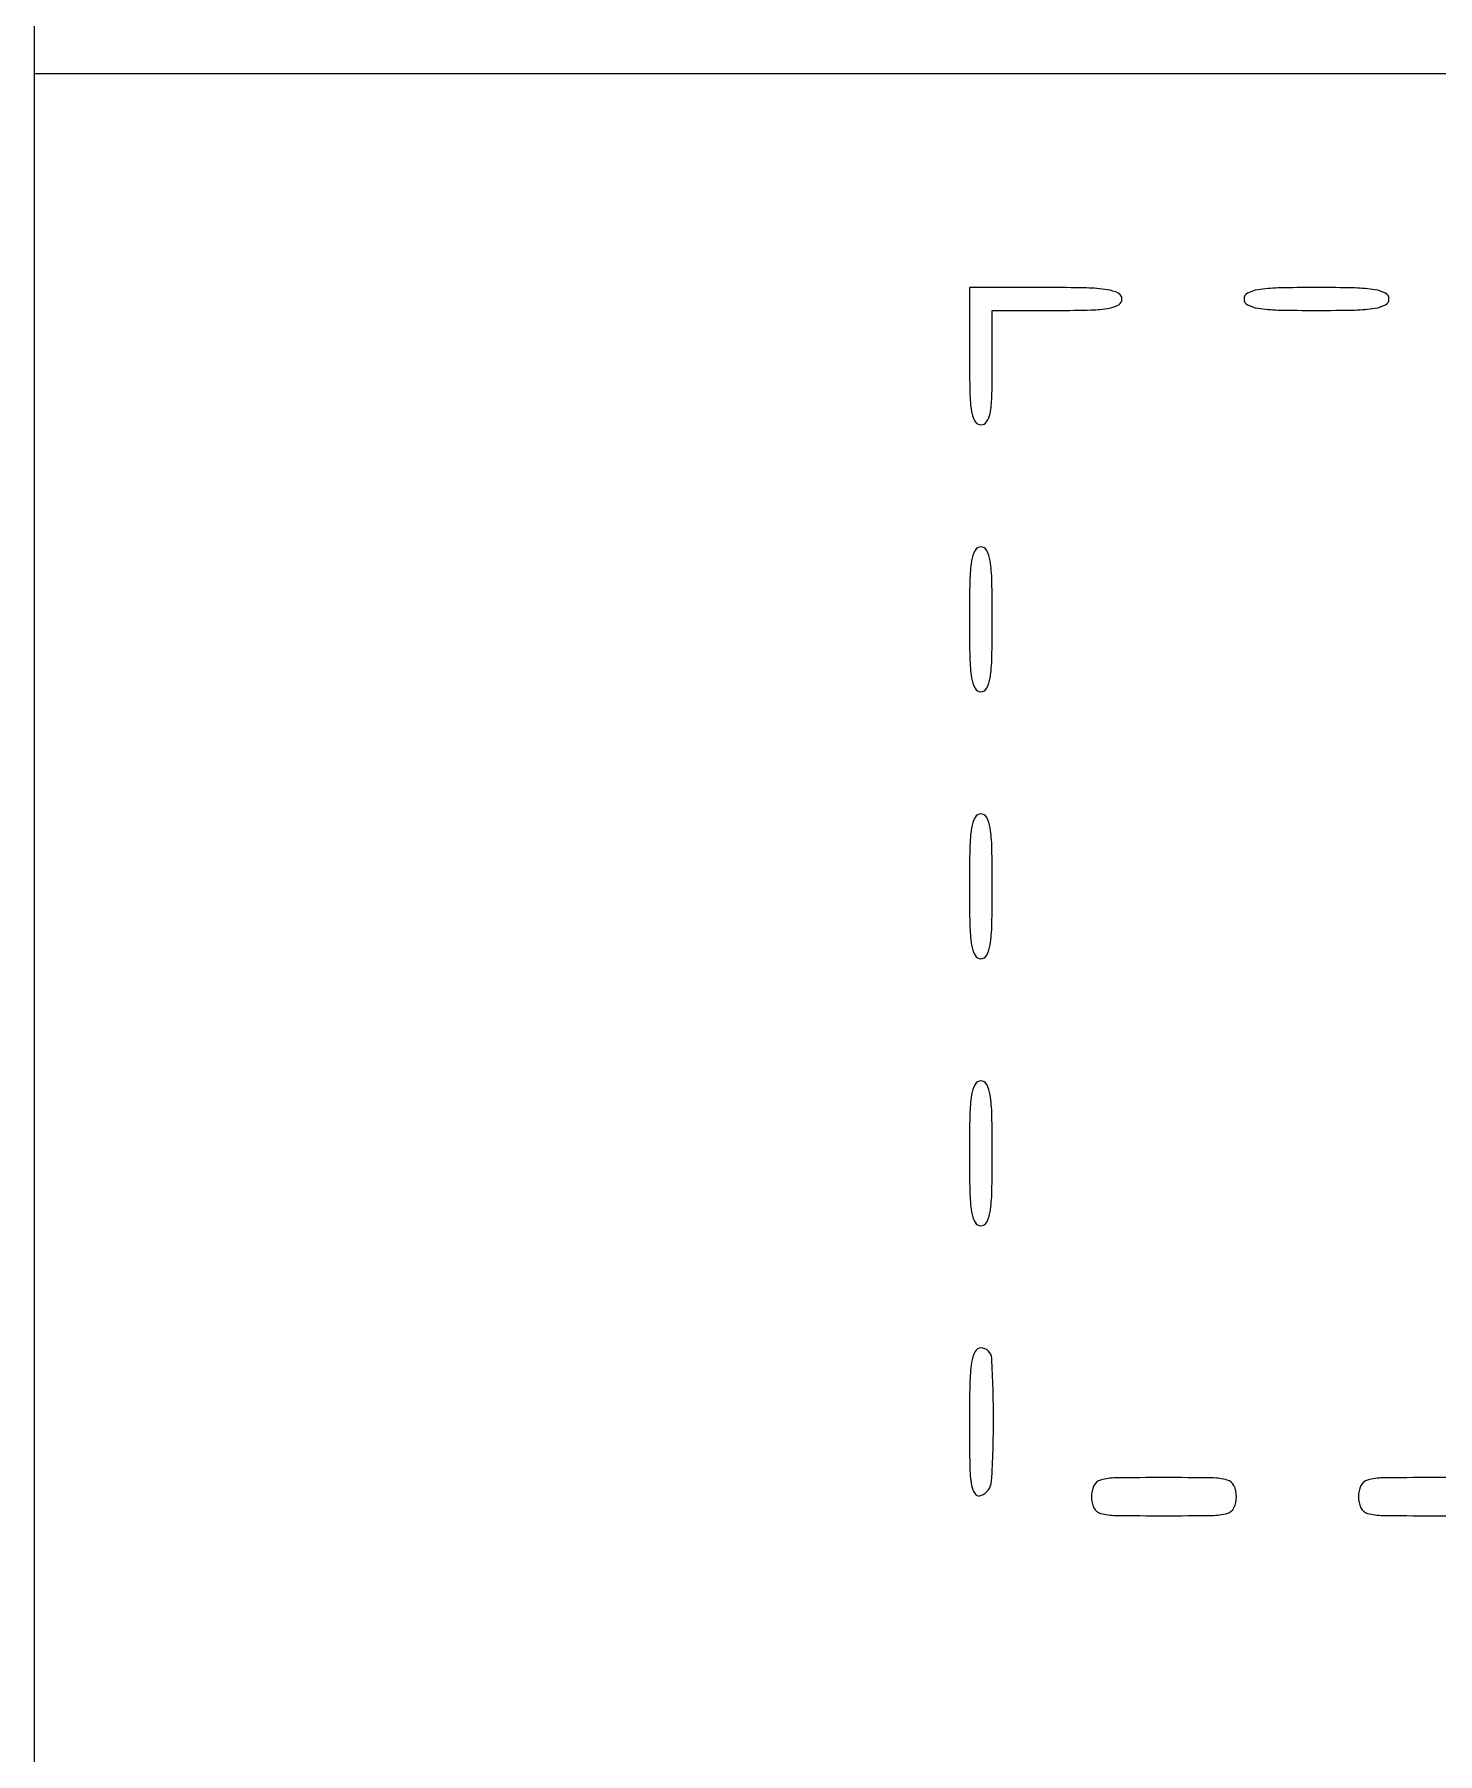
# Model space of a CAD drawing. Extents: x -15449 to 527173, y -170839 to 146543.
# Drawn here: x 15330.95 to 15367.57, y 7511.03 to 7555.9 of the extents above; entities that cross this region are included whole.
import ezdxf

# ---------------------------------------------------------------- set-up
doc = ezdxf.new("R2010")
doc.units = 0
doc.header["$LTSCALE"] = 8
doc.layers.get('0').update_dxf_attribs({"color": 1, "linetype": 'CONTINUOUS'})
doc.layers.add('G-ANNO-TTLB', color=7, linetype='CONTINUOUS', lineweight=9)

# ---------------------------------------------------------------- blocks, each defined once
blk = doc.blocks.new('A$Cb7af65af')
at = {"color": 1}
for points in [[(0, 152, 0.005946), (0.056738, 147.229484, 0.035355), (0.291667, 144.75, 0.084509), (0.743224, 143.447695, 0.273642), (1.5, 143, 0.250296), (2.241583, 143.396042, 0.098409), (2.7, 144.5, 0.041714), (2.940222, 146.597782, 0.007659), (3, 150.5), (3, 158), (11.5, 158, 0.00643), (15.980927, 158.057625, 0.037256), (18.333333, 158.294118, 0.088943), (19.568808, 158.74803, 0.266366), (20, 159.5, 0.286822), (19.52133, 160.26579, 0.076301), (18.083333, 160.7125, 0.032071), (15.350044, 160.944758, 0.005163), (10, 161), (0, 161)], [(36, 159.5, 0.280451), (36.463513, 158.738626, 0.080293), (37.833333, 158.289474, 0.033635), (40.439771, 158.055948, 0.005528), (45.5, 158, 0.005528), (50.560229, 158.055948, 0.033635), (53.166667, 158.289474, 0.080293), (54.536487, 158.738626, 0.280451), (55, 159.5, 0.280451), (54.536487, 160.261374, 0.080293), (53.166667, 160.710526, 0.033635), (50.560229, 160.944052, 0.005528), (45.5, 161, 0.005528), (40.439771, 160.944052, 0.033635), (37.833333, 160.710526, 0.080293), (36.463513, 160.261374, 0.280451)], [(0, 117.5, 0.005528), (0.055948, 112.439771, 0.033635), (0.289474, 109.833333, 0.080293), (0.738626, 108.463513, 0.280451), (1.5, 108, 0.280451), (2.261374, 108.463513, 0.080293), (2.710526, 109.833333, 0.033635), (2.944052, 112.439771, 0.005528), (3, 117.5, 0.005528), (2.944052, 122.560229, 0.033635), (2.710526, 125.166667, 0.080293), (2.261374, 126.536487, 0.280451), (1.5, 127, 0.280451), (0.738626, 126.536487, 0.080293), (0.289474, 125.166667, 0.033635), (0.055948, 122.560229, 0.005528)], [(0, 82.5, 0.005528), (0.055948, 77.439771, 0.033635), (0.289474, 74.833333, 0.080293), (0.738626, 73.463513, 0.280451), (1.5, 73, 0.280451), (2.261374, 73.463513, 0.080293), (2.710526, 74.833333, 0.033635), (2.944052, 77.439771, 0.005528), (3, 82.5, 0.005528), (2.944052, 87.560229, 0.033635), (2.710526, 90.166667, 0.080293), (2.261374, 91.536487, 0.280451), (1.5, 92, 0.280451), (0.738626, 91.536487, 0.080293), (0.289474, 90.166667, 0.033635), (0.055948, 87.560229, 0.005528)], [(0, 47.5, 0.005528), (0.055948, 42.439771, 0.033635), (0.289474, 39.833333, 0.080293), (0.738626, 38.463513, 0.280451), (1.5, 38, 0.280451), (2.261374, 38.463513, 0.080293), (2.710526, 39.833333, 0.033635), (2.944052, 42.439771, 0.005528), (3, 47.5, 0.005528), (2.944052, 52.560229, 0.033635), (2.710526, 55.166667, 0.080293), (2.261374, 56.536487, 0.280451), (1.5, 57, 0.280451), (0.738626, 56.536487, 0.080293), (0.289474, 55.166667, 0.033635), (0.055948, 52.560229, 0.005528)], [(0, 12.031385, 0.004443), (0.048947, 6.522805, 0.035161), (0.273183, 3.983101, 0.118654), (0.73975, 2.862606, 0.338742), (1.5, 2.638374, 0.293981), (2.911979, 4.564656, 0.015172), (3.156992, 12.637111, 0.014759), (2.920087, 20.661361, 0.397028), (1.5, 22, 0.286435), (0.734482, 21.522263, 0.076545), (0.287618, 20.088564, 0.032165), (0.055284, 17.363235, 0.005184)], [(16, 2.5, 0.109671), (16.322246, 1.04852, 0.22271), (17.2, 0.315789, 0.060999), (19.201837, 0.042917, 0.003407), (25.5, 0, 0.003407), (31.798163, 0.042917, 0.060999), (33.8, 0.315789, 0.22271), (34.677754, 1.04852, 0.109671), (35, 2.5, 0.109671), (34.677754, 3.95148, 0.22271), (33.8, 4.684211, 0.060999), (31.798163, 4.957083, 0.003407), (25.5, 5, 0.003407), (19.201837, 4.957083, 0.060999), (17.2, 4.684211, 0.22271), (16.322246, 3.95148, 0.109671)], [(51, 2.5, 0.109671), (51.322246, 1.04852, 0.22271), (52.2, 0.315789, 0.060999), (54.201837, 0.042917, 0.003407), (60.5, 0, 0.003407), (66.798163, 0.042917, 0.060999), (68.8, 0.315789, 0.22271), (69.677754, 1.04852, 0.109671), (70, 2.5, 0.109671), (69.677754, 3.95148, 0.22271), (68.8, 4.684211, 0.060999), (66.798163, 4.957083, 0.003407), (60.5, 5, 0.003407), (54.201837, 4.957083, 0.060999), (52.2, 4.684211, 0.22271), (51.322246, 3.95148, 0.109671)]]:
    blk.add_lwpolyline(points, format="xyb", close=True, dxfattribs=at)

msp = doc.modelspace()

# ---------------------------------------------------------------- linework, layer by layer
at = {"layer": 'G-ANNO-TTLB'}
for p, q in [((15330.9515, 7259.4189), (15330.9515, 7833.4189)), ((15431.4515, 7554.8669), (15330.9515, 7554.8669))]:
    msp.add_line(p, q, dxfattribs=at)

# ---------------------------------------------------------------- block references
at = {"layer": 'G-ANNO-TTLB', "xscale": 0.1990656, "yscale": 0.1990656, "zscale": 0.1990656}
msp.add_blockref('A$Cb7af65af', (15355.3531, 7517.2394), dxfattribs=at)

doc.saveas('drawing.dxf')
